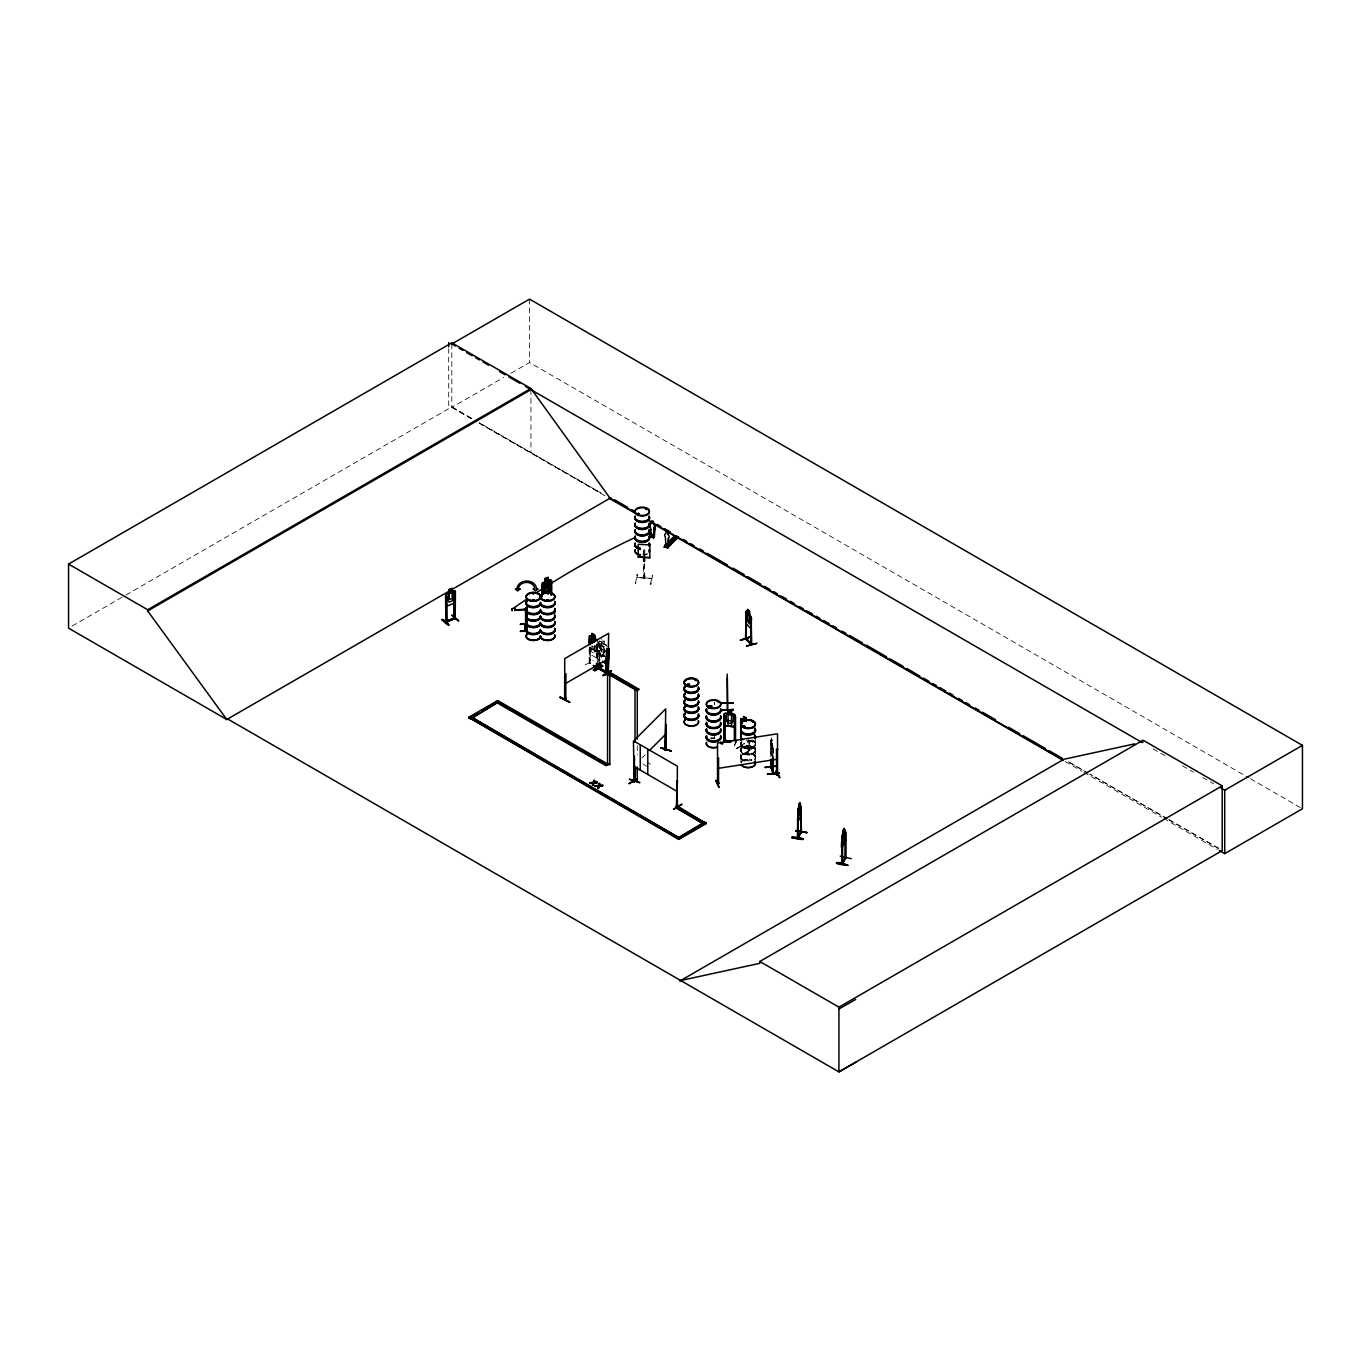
<?xml version="1.0" encoding="UTF-8"?>
<svg xmlns="http://www.w3.org/2000/svg" width="1371" height="1371" viewBox="0 0 1371 1371"><rect width="100%" height="100%" fill="white"/><g stroke="black" fill="none" stroke-linecap="round" stroke-linejoin="round"><path stroke-width="0.75" stroke-dasharray="5 3.75" d="M740.906 753.776L740.854 756.861L740.871 750.76M755.404 753.776L755.438 750.691M755.404 750.828L755.421 750.76A7.266 4.199 0 0 0 744.522 747.229A7.266 4.199 0 0 0 744.522 754.496A7.266 4.199 0 0 0 755.421 750.862L755.421 756.826M755.438 757.735L755.404 763.339M772.987 754.701L772.61 757.169L772.884 754.804M740.871 749.834L740.974 741.968M637.669 574.26L635.544 583.669L637.018 574.226M644.918 575.477L644.696 578.459L644.918 575.477L643.565 576.814L644.696 576.883L643.873 575.477M650.351 584.492L652.493 575.083L651.002 584.526M740.734 743.905L740.974 742.516M740.717 750.211L741.111 748.772M740.991 758.489L740.991 756.072M740.734 757.22L741.111 755.781M744.967 746.767L743.905 745.944L743.956 747.006M745.344 746.544L743.733 747.212M751.976 741.694L753.039 742.054L751.874 741.762M755.318 745.087L755.575 743.699M755.198 751.788L755.575 750.348M755.198 758.78L755.198 755.781M597.19 655.115L596.248 657.823L597.276 655.184M736.793 741.077L734.205 745.927L736.176 740.477M734.205 745.927L736.244 740.888M740.614 746.407L740.7 742.139M748.155 750.434C750.588 751.771 745.841 746.407 748.258 739.877M585.091 664.969L593.283 660.599M736.69 748.566L744.642 743.648M595.305 646.187L593.626 648.5L595.305 653.196L593.077 648.86C591.861 653.007 588.862 649.785 592.495 647.832M604.902 651.722L603.24 654.053L604.405 656.966M589.222 648.449L589.222 663.341L589.667 662.159M589.958 646.769L590.335 663.564L589.41 663.033M770.759 756.586L770.913 739.517L771.753 741.145M770.708 740.049L773.021 746.407L772.816 758.214M602.692 654.413C601.595 658.663 598.39 655.269 602.109 653.384L600.395 648.86L602.64 652.99L604.08 650.968L604.971 651.431M740.991 742.774L741.745 741.745M744.299 746.784L744.796 746.047M744.899 746.852L743.802 746.612M740.991 762.447L741.745 761.402M755.301 744.83L753.365 747.058M595.837 645.775L594.483 647.489L591.964 646.032M605.451 651.311L604.097 653.024L601.578 651.568L600.224 648.294L601.578 638.886M642.056 757.906L645.004 754.941M751.839 747.726L754.547 745.893A7.283 4.199 0 0 0 751.788 740.134M741.694 745.618L740.597 745.396L741.557 745.91M736.758 748.686L744.727 743.253L736.758 748.155M741.557 746.167L749.303 749.731M741.025 745.258L741.437 746.835L741.745 742.379M748.446 749.577L740.94 746.132L749.303 750.657M745.396 753.279L753.279 747.88L745.738 753.519M745.31 752.799L753.296 747.915M596.351 657.772L589.838 654.19L589.084 644.421M601.526 657.686L600.155 654.413L601.423 645.056M598.699 647.746L599.573 647.112L605.434 651.568M604.08 646.649L601.338 645.107M72.252 626.016L124.058 596.094M125.909 595.031L451.813 406.861L472.052 418.549M451.813 343.984L451.813 407.393L503.637 377.488M511.023 373.203L529.532 362.527L1248.69 777.734M599.864 643.685L598.819 643.427L599.864 643.685L599.864 660.599M605.931 644.627L606.976 646.221L605.931 644.627C602.452 644.404 605.108 636.572 604.097 643.667L605.451 645.484M743.802 746.372L745.001 746.664M753.365 746.749L748.155 748.018L742.928 746.767M742.928 760.511L751.822 759.825M751.822 747.726L744.47 747.726M748.583 750.28L748.532 739.706M589.41 662.107L590.335 663.564M771.153 741.745L772.13 744.23L772.13 750.057L771.153 741.745L771.359 757.135M773.415 748.206L773.415 756.655M770.691 739.946L770.965 757.186M771.085 741.128L771.547 737.855L772.884 746.424M741.403 746.784L741.454 742.551M749.303 740.134L749.114 750.914L749.029 740.289M589.907 662.741L589.136 662.364M710.915 737.804L714.805 737.787M710.915 738.318L714.805 738.335M710.915 738.592L714.805 738.592M644.918 577.071L643.565 578.408L643.65 563.567M651.294 578.322L637.121 577.534L651.362 578.476M589.667 663.084L589.496 648.277M751.839 740.169L754.547 741.728M746.27 740.786A7.249 4.182 0 0 0 751.771 740.374A7.283 4.199 0 0 1 754.461 746.15A7.283 4.199 0 0 1 744.504 747.692L740.991 744.83M740.734 746.441L749.029 750.862M599.521 647.301L601.423 648.38M605.793 650.848L603.977 649.82L603.977 646.701M471.778 418.703L448.711 405.439L448.711 348.851M479.165 422.954L600.841 492.926L479.422 422.799M1087.94 773.038L1067.666 761.368L1087.889 773.055M1167.218 818.624L1089.791 774.084L1167.012 818.744M1169.052 819.669L1218.836 848.306M1250.558 778.797L1302.45 808.77M1153.2 748.926L1166.035 756.329M1182.539 765.858L1193.558 772.216M1202.727 777.511L1213.729 783.869M1168.846 819.789L1218.528 848.478M451.813 407.393L472.052 419.08M479.422 423.331L605.142 495.908M1065.198 761.522L1081.89 771.17M1083.758 772.233L1161.665 817.219M1163.516 818.298L1217.311 849.352M602.023 640.908L603.651 641.851L603.651 640.805M599.641 640.994L601.663 642.159M599.693 641.114L605.896 644.713M606.051 657.172L599.693 653.504C597.653 644.439 599.401 658.234 604.371 656.315M589.256 663.324L590.044 663.718L590.25 648.706M646.992 762.087L650.505 764.281M646.701 766.303L643.188 764.041M742.928 760.648L742.979 760.751A7.283 4.199 0 0 1 751.788 760.082M754.547 741.762L755.284 742.791L753.365 740.563A7.369 4.25 0 0 1 748.155 741.762M741.745 746.15L740.734 743.699M596.316 645.158L597.19 646.855L596.231 645.21M590.541 648.877L591.912 652.133L594.466 653.573L595.819 651.859L595.819 646.032M771.565 738.935L772.01 740.237M771.565 739.98L772.01 741.265M589.17 650.591L589.993 654.07M755.318 742.516L755.575 743.905L755.284 742.808M755.318 749.08L755.575 750.211A7.369 4.25 0 0 1 744.47 753.776A7.369 4.25 0 0 1 744.47 746.424A7.369 4.25 0 0 1 755.524 750.108M755.198 748.772L755.438 749.868A7.266 4.199 0 0 1 744.522 753.33A7.266 4.199 0 0 1 744.522 746.064A7.266 4.199 0 0 1 755.421 749.697L755.404 739.74M740.717 750.348L741.111 751.788M741.111 758.78L740.854 757.7L740.888 763.476M771.085 746.955L772.13 752.559L772.147 740.049M773.21 747.606L773.21 758.163M714.599 702.415L714.599 704.643M714.599 736.707L714.599 738.318L714.48 736.775M714.48 702.415L714.48 704.797M644.833 549.634L644.833 555.975M644.61 563.618L644.696 578.459M643.873 549.582L643.873 555.923M643.873 564.372L643.873 577.054M643.65 550.885L643.65 555.101M637.275 745.653L637.275 754.975M599.573 643.856L599.573 660.771M598.973 641.645L599.11 662.279M598.784 641.611L598.819 662.45M597.567 644.49L597.567 661.388M597.276 640.737L597.276 663.667M597.105 646.855L597.105 655.167M596.831 644.062L596.831 660.959M596.539 644.216L596.539 661.13M594.466 645.261L594.466 651.088L591.912 649.648L591.912 645.758M530.937 389.655L530.937 453.064M529.532 299.118L529.532 362.527M753.296 740.563A7.283 4.199 0 0 1 750.04 747.589A7.283 4.199 0 0 1 741.111 742.448M754.461 745.875A7.283 4.199 0 0 1 744.504 747.418A7.283 4.199 0 0 1 741.848 741.677M754.427 740.014A7.249 4.182 0 0 1 746.27 741.968M753.365 740.151A7.369 4.25 0 0 1 748.155 741.403M743.013 760.836A7.266 4.199 0 0 1 746.27 753.81A7.266 4.199 0 0 1 755.164 758.951M744.47 761.145A7.369 4.25 0 0 1 741.762 755.335A7.369 4.25 0 0 1 751.839 753.776A7.369 4.25 0 0 1 754.53 759.585M741.111 762.636A7.283 4.199 0 0 1 741.848 761.625M741.18 762.259A7.215 4.164 0 0 1 751.754 759.723M750.023 740.391A7.232 4.182 0 0 1 754.958 745.858A7.232 4.182 0 0 1 745.087 748.223A7.232 4.182 0 0 1 741.882 742.345M744.504 747.692A7.283 4.199 0 0 1 741.848 741.951M751.771 760.322A7.249 4.182 0 0 1 741.008 757.426A7.249 4.182 0 0 1 749.406 752.576A7.249 4.182 0 0 1 754.427 758.78M744.47 760.785A7.369 4.25 0 0 1 741.762 754.975A7.369 4.25 0 0 1 751.839 753.416A7.369 4.25 0 0 1 754.53 759.226M647.318 553.678A7.215 4.164 0 0 1 642.211 554.895M597.276 648.997L596.351 651.688C580.893 640.086 598.236 657.583 597.276 649.117M598.699 656.109L599.453 659.742L598.699 656.109M647.42 554.124L644.113 555.221A7.249 4.182 0 0 0 647.335 554.073M770.81 748.292L772.764 757.152L770.81 748.292M603.617 646.906L601.972 645.981L603.617 647.952L603.617 646.906M604.063 650.797L601.526 649.357L601.526 655.184L604.063 656.623L604.063 650.797M604.097 644.713L601.578 643.256L601.578 649.083L604.097 650.54L604.097 644.713M772.884 749.389L770.691 742.893L772.867 749.389M742.945 753.467A7.369 4.25 0 0 0 755.267 751.565A7.369 4.25 0 0 0 746.235 746.355A7.369 4.25 0 0 0 742.945 753.467"/><path stroke-width="1.5" d="M524.545 609.838L514.845 609.941L524.545 609.272M525.881 616.796C527.835 616.35 526.327 615.802 525.881 615.785M554.724 608.673A7.369 4.25 0 0 1 549.514 613.882A7.369 4.25 0 0 1 540.5 610.883A7.369 4.25 0 0 1 530.56 613.711A7.369 4.25 0 0 1 526.995 607.661C527.167 606.033 525.316 609.512 527.012 608.039A7.369 4.25 0 0 0 530.56 614.071A7.369 4.25 0 0 0 540.5 611.243A7.369 4.25 0 0 0 549.514 614.242A7.369 4.25 0 0 0 554.724 609.032M773.021 773.604L770.673 766.183L771.445 766.817M771.393 767.674L771.359 759.243M770.879 766.766L773.501 772.678L772.816 772.096M772.816 758.214L773.055 773.672L773.415 758.763M667.951 546.018L668.5 537.929A2.588 1.834 45 0 0 668.037 534.45L667.883 531.588M668.037 545.932L668.5 537.929M653.504 535.581L654.053 527.355A2.588 2.108 4.5 0 0 653.521 524.013L653.47 521.46M650.385 527.355L650.385 527.252A2.588 2.108 4.5 0 1 650.934 523.945L651.105 521.134L652.853 520.894M650.248 533.199L650.54 529.137M651.276 532.959C650.077 543.327 649.683 531.777 650.814 529.223M650.505 536.764L650.3 534.639L650.505 536.764L654.087 535.975M650.934 535.427L650.385 527.252M652.425 535.461L651.928 534.501M653.367 537.175L653.641 533.011M654.293 537.346C657.017 502.746 652.202 553.576 653.95 533.268L654.378 537.346L649.905 537.226M654.447 529.24L654.533 525.196M633.865 780.545L634.276 782.087L635.167 779.259M666.169 749.731L665.723 724.282L665.141 750.228L665.723 708.876L634.653 739.929M800.99 813.14L800.63 816.893L797.905 821.829L797.494 819.447M845.136 842.582C847.209 828.975 838.606 866.026 842.411 834.905M791.941 837.681C802.463 836.43 811.598 842.222 791.941 837.681L803.217 839.36L792.13 837.253M803.217 838.949L792.13 836.824M847.552 865.427C838.024 859.925 828.101 863.73 847.569 865.341M665.878 545.35L665.329 536.866A2.588 1.834 45 0 1 665.792 533.696L666.614 530.68M665.535 545.367L668.894 546.498L668.894 545.401L665.706 545.264L666.991 544.87M666.049 545.538L666.889 544.613M667.831 547.68L678.337 536.832L674.978 535.701L664.644 546.772L665.535 544.27L666.752 546.858L666.272 544.818M666.974 544.818C665.209 543.979 666.58 546.635 666.512 544.527M638.218 557.123L649.837 557.62L638.218 557.123L638.235 544.304L649.837 544.938L649.803 557.757M455.343 618.527L445.764 622.331L445.969 594.98M455.326 617.67L454.538 617.995M800.613 832.471L801.469 832.026L797.922 838.332L798.248 812.386M801.418 832.077L801.007 806.628L801.127 832.625L801.469 831.1L800.647 831.7M841.948 863.97C850.243 849.506 841.109 863.284 842.394 864.09L842.36 838.007M842.017 863.919L842 836.756M842.771 862.599L842.771 863.473M845.153 857.406L845.633 857.389M845.941 856.755L845.119 858.177M845.924 857.783L842.428 864.021L842.497 835.659C844.776 818.281 846.01 838.606 843.079 842.925L842.497 841.468M639.537 782.721L629.409 779.396M797.888 836.961L801.178 831.734L797.442 838.264L797.785 809.198M533.062 593.934L533.285 593.06M533.73 593.266L533.079 593.574M533.199 600.327L533.576 600.378M532.394 599.915L534.279 600.447M547.612 593.712L547.937 593.934M547.612 600.344L548.743 600.241M546.926 600.258L547.903 599.624M639.16 514.553L638.355 513.337L637.755 514.314M638.355 514.245L638.149 513.354M638.56 514.433L638.543 513.405M645.93 509.601L646.478 509.515M646.838 509.052L645.878 509.309M687.865 685.414L687.865 684.386L686.511 685.106M688.208 684.506L688.311 685.517M695.8 680.719L695.731 679.81M708.636 706.888L710.281 706.151M708.738 707.042L709.373 706.048M708.636 706.545L710.624 706.905M710.384 706.511L709.15 706.151M717.496 701.661L718.455 702.123M744.127 727.093L743.956 726.03L744.642 726.733M744.487 725.996L745.276 727.024M752.61 722.071L752.868 722.26M750.571 628.175L751.205 625.793L750.623 628.329L746.167 623.788L746.252 611.243L745.55 638.903M560.191 697.428C589.753 712.337 540.277 687.608 568.879 701.798M560.568 697.119L568.931 701.901M454.195 603.086L455.241 599.658M455.412 599.693L454.332 603.223L446.912 606.136L445.935 603.411M550.388 592.392L551.485 588.879M740.631 640.394L750.468 636.795M750.725 637.035L740.391 640.171M441.788 619.623C454.761 632.579 446.775 618.887 441.788 619.641M605.793 663.221L606.805 648.346L606.976 673.504L598.733 668.74L598.819 664.558M605.862 663.358L602.657 661.456L605.862 663.358L606.89 660.736M724.196 713.983L724.196 741.334L724.162 714.051L725.379 713.023L734.068 714.154L735.353 715.491L735.336 740.631M727.898 710.298L731.651 710.726L727.915 710.229M727.898 713.434L727.333 677.994M735.37 723.802L734.068 726.819L725.31 725.67L724.196 722.346M731.651 713.845L733.365 715.285L733.365 721.112L731.497 723.357L728.018 722.911L726.15 720.169L726.15 714.342L728.018 713.554M734.068 726.819L725.345 725.602M725.345 715.816L724.231 715.902L725.345 715.816L725.105 741.454L725.345 740.254M722.226 744.333L725.465 737.872M734.41 717.016L735.439 717.153L734.41 717.016L734.325 740.494M725.465 740.271L730.674 741.471M652.03 534.553L652.459 535.341M593.043 785.309L593.9 782.721L597.396 782.275L593.9 783.252L593.043 785.309L593.06 782.79L592.392 784.932M598.39 788.394L599.23 785.806L602.743 785.36L599.23 786.337L598.39 788.394L598.407 785.874L594.963 785.891L598.407 786.406L599.367 783.407L599.35 785.909L602.743 785.891M593.18 782.344C585.074 782.635 594.414 784.983 594.02 780.322L594.671 781.23L594.02 780.322M593.18 782.875L594.02 780.853M599.367 783.407L598.527 785.96L594.963 786.423M594.671 780.699L594.003 782.824L597.396 782.275M597.739 788.017L598.407 786.406M599.23 786.337L600.018 783.784M733.982 726.699L735.25 723.768M525.573 611.517L526.875 611.5L525.727 611.586M525.573 627.49L526.755 627.952M594.688 670.916L603 665.758L594.757 670.505M715.816 780.665L718.918 787.108M715.833 780.27L719.004 787.228M628.981 783.561L637.584 778.557L629.358 783.698M770.656 767.16L770.759 760.819M547.457 591.861L549.308 587.508L546.772 591.398L544.15 589.547L546.138 592.341M677.668 806.765L676.537 805.565L706.254 823.594L678.799 839.446L468.676 717.324L497.724 700.547L607.559 763.955L609.821 763.955M676.674 806.611L676.914 781.007L677.463 807.022L676.537 805.565M524.87 624.336L524.99 631.037M525.539 630.591L525.367 624.285M597.105 666.974L597.362 667.951L597.276 663.667M593.54 665.398L597.67 667.746L597.567 663.513M599.024 667.643L599.658 669.271L599.864 662.707M799.704 802.618L800.253 811.718L798.573 817.236L797.991 809.953L799.824 802.635L798.779 804.914M798.779 805.959L799.464 803.646M797.802 809.267L800.613 804.314L801.041 832.694M795.711 830.757L806.988 832.625L795.865 830.535M795.694 830.929L806.971 832.591M843.285 830.603L844.33 828.324L844.176 831.597M843.285 831.649L843.97 830.38M842.308 834.956L844.982 830.123M845.89 832.386L845.616 858.383L845.376 830.432L845.153 858.332M851.288 858.674L840.217 856.104M634.55 779.791L635.544 779.396M665.141 749.303C667.369 747.075 664.147 751.719 666.083 749.783M666.066 748.909L665.141 749.577M608.278 674.669L608.655 648.672L607.833 674.515L609.05 673.264L608.124 674.018M745.618 639.04L751.377 644.73L750.794 643.222M746.544 638.509L745.978 639.469M446.877 593.472L445.935 595.048L449.14 592.7L449.208 589.633L452.156 588.485M543.636 593.506L543.636 589.633L545.11 587.919L541.939 590.25L542.111 596.539M542.111 590.301L550.439 585.965L548.297 586.702L548.297 583.566L545.11 584.8L545.11 587.919M542.813 582.555C539.574 586.257 549.188 576.9 551.485 580.499L551.45 595.048L551.485 580.499M526.807 612.186L525.573 611.226M526.875 610.438L525.573 610.455L525.573 627.952L526.875 627.952A7.369 4.25 0 0 0 530.56 634.019A7.369 4.25 0 0 0 540.5 631.191A7.369 4.25 0 0 0 549.514 634.19A7.369 4.25 0 0 0 554.724 628.981M533.473 593.712L533.645 593.163M548.16 593.797L548.194 587.885L545.23 589.016L545.23 592.906M547.8 600.327L547.972 600.601M548.589 600.567L546.635 600.567L547.063 599.607M638.012 514.468L639.126 513.902M686.425 684.883L687.334 684.352M688.499 684.729L686.957 684.626M695.028 680.256L695.234 680.016M709.115 706.202L709.373 707.076M743.613 726.15L744.127 726.322M744.899 726.904L743.51 727.161M717.41 782.944L718.541 783.047M717.53 783.852L718.661 783.664M776.517 773.81C779.945 775.129 774.358 774.769 777.511 773.587M776.397 774.752L777.511 774.512M797.751 837.664L797.853 812.317M445.969 621.354L446.552 620.772M454.367 593.54L455.241 593.197L454.144 593.352L454.041 618.749L455.018 618.372L445.489 622.108L446.552 621.697M545.178 581.852L543.567 583.498L543.567 589.324L545.178 591.227L548.177 590.096L549.771 587.011L549.771 581.184L548.177 580.738L548.211 577.414L545.007 578.613L545.11 581.801L545.178 578.733M665.483 750.348L666.066 724.402M671.31 750.948L661.182 747.623M667.951 532.239L668.037 534.45M668.637 545.298L667.557 547.252L664.729 546.309L665.792 544.356M670.111 540.568C679.622 542.676 666.477 541.939 671.173 539.506L674.532 540.842L671.173 539.506M672.133 538.563C681.627 540.654 668.5 539.917 673.195 537.483L676.554 538.837L673.195 537.483M673.915 536.781C683.409 538.872 670.282 538.135 674.978 535.701M675.852 536.489C669.716 543.362 653.419 557.397 674.978 535.924L678.337 537.055L666.923 547.526L677.428 536.986L678.559 537.381M664.866 546.858L675.629 536.147M667.351 547.663L678.337 536.832M649.443 750.503L665.723 734.239M565.76 698.233L564.646 698.525L565.555 698.25M608.741 673.984L607.833 674.515M653.778 537.312L654.19 534.741L653.881 535.615L650.608 534.639M442.182 619.418L448.865 624.987M695.423 679.879L695.714 679.827M772.816 773.021L772.713 772.164M773.518 773.552L770.982 767.16M589.084 642.194L591.912 642.776L590.541 643.05M589.084 642.331L589.993 641.697M743.528 719.535L740.648 719.192L740.974 739.86M740.751 719.278L741.677 718.627M724.196 741.025L730.76 741.9M678.337 537.038L666.923 547.526L667.557 546.378M664.198 546.618L668.088 547.903M741.54 718.558L743.63 719.689L743.528 716.399L746.321 717.907L746.235 721.095M740.974 720.838L741.745 721.249M746.321 717.907L746.15 721.146M446.775 621.217L446.449 596.368L445.575 596.711L445.935 622.263M565.469 673.607L565.006 699.621L565.023 674.206M608.124 674.686L608.947 648.843M605.194 671.447L613.043 675.903M564.732 699.296L565.863 699.124L565.76 673.761M607.919 674.361L608.655 633.265L564.732 658.628L564.646 699.45L565.418 698.97M613.454 676.126L604.868 671.567M633.728 756.072L634.43 781.796M677.651 781.436L676.623 781.179M676.537 806.491L676.914 781.007M677.754 805.925L675.595 807.742L703.049 823.594L675.595 806.936M681.747 804.091L673.504 809.318L681.815 804.537M227.792 719.038L226.901 719.569L68.55 628.141L68.55 564.081L451.813 342.801L530.937 388.473L610.061 498.221L635.938 513.165M451.813 342.801L451.813 343.984L529.532 299.118L1302.45 745.361L1302.45 808.77L1224.731 853.636L1219.179 850.414M68.55 564.081L147.674 609.752L530.937 388.473M855.71 1062.319L838.932 1071.882L227.689 718.987L226.781 719.501L147.674 610.935L530.937 389.655M226.781 719.501L610.952 497.707M589.496 637.721L589.496 644.062M590.078 635.578L597.379 640.685L594.671 638.012M468.676 718.113L477.828 712.834M481.478 710.726L494.297 703.323M607.559 763.955L605.948 764.881L496.131 701.472L506.876 706.631M472.104 717.993L497.724 702.398L470.27 719.038M564.732 683.992L608.655 658.628M596.454 666.752L596.539 663.238M602.04 665.672L593.386 670.248L601.68 665.038M593.454 670.145L601.749 665.483L593.437 669.751M606.873 673.504C609.975 671.739 588.896 663.53 606.342 672.15M606.428 660.171L606.153 673.11L606.153 658.217M603 675.269C618.355 664.832 609.307 675.063 603.051 675.337M611.312 671.002L603.069 675.749M637.275 690.933L638.886 689.219L611.432 673.367L607.559 674.292L607.559 764.744L605.948 765.669L496.131 702.26M638.886 689.219L635.013 690.144L635.013 742.174M675.595 807.742L677.205 806.816L702.826 821.606M679.039 837.458L702.826 823.714M468.676 717.324L678.799 838.641L706.254 822.789M679.81 981.053L1063.982 759.243L1134.76 743.853M680.702 980.522L759.825 963.316L759.825 961.482L1143.088 740.203L1222.212 785.874L1222.212 850.603L838.932 1071.882L838.932 1007.154L1222.212 785.874M1143.088 742.037L1142.197 742.568L525.419 386.468M1221.064 788.102L1224.731 790.227L1302.45 745.361M838.932 1009.005L855.71 999.442M565.143 699.536L565.555 697.993M534.124 600.567L532.359 600.292M688.259 685.38L686.734 684.729M725.208 740.494L724.128 740.374M452.087 591.535L455.412 591.312L455.206 618.664L455.018 593.009M446.997 593.626L454.264 590.764M446.655 622.023L446.672 596.556L445.575 596.711M446.552 621.029L454.281 618.287L445.575 621.149M545.195 584.851L548.366 583.635M545.075 578.682L548.211 577.414M541.511 596.334L542.402 585.434L542.625 594.089M550.217 582.521C552.376 581.373 548.246 584.612 550.217 586.754M542.625 585.64L541.511 585.76M749.406 614.482L749.474 611.329L747.452 609.461L749.354 611.363L750.245 616.522L749.303 623.891L746.561 618.647L746.561 612.82L747.555 612.546M746.492 614.019L745.618 613.608L746.492 614.019L746.132 639.486M751.274 617.498L746.15 611.277M751.154 643.719L751.137 618.664L751.719 644.61L746.51 638.423M751.668 619.195L750.794 618.784M751.274 625.879L751.377 617.464M740.357 640.206L750.777 636.641M751.308 643.753L746.013 638.852L750.725 643.427M746.51 645.827L756.912 643.307L746.544 646.255M650.728 537.278L650.505 535.872M718.541 758.317L717.53 758.489L718.541 758.317L718.558 784.006L718.661 782.755M455.121 617.413L454.435 617.995M526.807 628.038L526.687 608.501M718.558 784.006L717.513 784.092L717.53 743.082L777.528 733.793L777.563 774.872L776.517 774.735M672.098 539.934L672.098 541.082L672.938 540.243M532.822 599.693L533.936 599.693M533.765 600.327L533.576 599.71M687.162 685.414L688.191 684.952M455.018 617.447L455.121 618.338M743.545 719.741L742.139 720.015L742.139 723.905M776.517 749.371L777.648 749.423L776.517 749.371L776.552 774.992M717.616 782.841L718.764 783.235M717.53 768.446L777.528 759.157M589.616 782.807L597.396 782.807M589.616 783.338L593.06 783.321M599.35 785.377L602.743 785.36M594.963 785.891L598.527 785.429M776.637 765.858L765.087 767.366L776.517 765.995M765.189 767.571L776.62 766.218M767.537 773.792L779.088 773.347L767.554 773.878M717.787 784.126L717.513 783.167M638.646 514.725L637.309 513.988M710.007 707.35L708.978 707.042M525.881 607.713L527.012 607.216A7.266 4.199 0 0 0 530.594 613.248A7.266 4.199 0 0 0 540.397 610.455M525.881 608.278L527.012 608.381A7.266 4.199 0 0 0 530.594 614.431A7.266 4.199 0 0 0 540.397 611.637M527.424 610.386L524.545 610.215L524.545 608.758L527.424 608.93M526.875 611.963L525.693 612.1M525.881 616.573L527.012 616.573M526.173 623.822L520.346 624.388L526.173 623.942M520.346 624.216L526.173 624.182M526.275 630.643L520.449 631.106L526.275 631.431M520.449 631.088L526.275 630.986L520.449 631.465M727.213 674.104L727.247 709.972M607.559 675.08L609.821 675.08L635.441 689.87M733.365 703.1L721.712 702.757L733.365 703.289M721.712 710.041L733.365 709.921M635.013 779.808L637.275 779.808M635.013 780.596L637.275 780.596L637.275 767.006M724.454 740.1L725.242 740.203M452.036 615.528L458.582 621.097M650.3 535.735L654.19 535.838M638.543 513.731L637.601 513.902M746.081 637.961L746.132 638.869M751.257 643.153L751.188 644.027M728.018 714.582L731.497 715.045M728.018 720.409L731.497 720.872M725.465 740.529L730.76 741.231M724.248 741.3L730.674 742.122M843.165 830.432L843.165 833.551M776.74 771.256L779.876 777.803L776.157 771.41M779.276 777.374L776.157 770.896M666.546 530.748L667.797 531.674M709.544 706.785L708.67 706.613M548.194 586.839L549.788 587.268L549.788 593.095M773.21 772.97L773.21 758.163M671.344 750.982L660.891 747.983M660.942 747.846L671.07 751.171M635.167 780.185L635.527 767.16M629.632 779.174L639.829 782.498M526.995 630.591L526.875 627.181M451.813 343.984L455.498 346.109M459.182 348.234L462.867 350.359M466.534 352.484L472.052 355.672M475.737 357.797L479.422 359.922M483.106 362.047L488.624 365.234M499.661 371.61L505.179 374.797M508.864 376.922L519.9 383.28M614.654 499.832L627.592 507.304M631.294 509.446L634.996 511.572M657.189 524.39L660.873 526.533M664.575 528.658L670.128 531.862M683.066 539.334L686.768 541.476M690.47 543.601L694.154 545.744M699.707 548.948L703.409 551.073M707.11 553.216L727.453 564.955M732.988 568.16L744.093 574.569M747.778 576.694L760.734 584.166M764.418 586.308L769.971 589.513M773.672 591.638L777.374 593.78M781.076 595.922L786.611 599.11M790.313 601.252L794.015 603.394M799.55 606.582L803.252 608.724M806.953 610.866L812.506 614.071M816.208 616.196L819.892 618.338M823.594 620.463L829.147 623.668M832.848 625.81L836.533 627.935M842.085 631.14L845.787 633.282M849.489 635.407L862.428 642.879M866.129 645.021L886.471 656.76M890.156 658.903L903.112 666.375M906.797 668.5L919.752 675.989M923.437 678.114L928.99 681.318M932.691 683.461L936.393 685.586M940.095 687.728L945.63 690.933M949.332 693.058L953.034 695.2M958.569 698.405L962.271 700.53M965.972 702.672L969.674 704.797M975.227 708.002L978.911 710.144M982.613 712.269L995.552 719.758M1008.508 727.23L1019.596 733.622M1023.297 735.764L1045.49 748.566M1049.175 750.708L1062.131 758.18M648.877 520.637L1063.073 759.774M608.844 498.05L634.824 513.045M653.367 523.756L1063.348 760.459M594.483 639.16L591.964 637.704L591.964 643.53M637.052 688.945L611.432 673.367M593.249 665.569L597.276 667.9M633.436 766.183L677.377 791.547M510.543 708.738L523.362 716.142M527.012 718.25L578.271 747.846M581.938 749.954L594.74 757.358M598.407 759.465L607.559 764.744L609.821 764.744L609.821 674.292L637.275 690.144L637.275 739.243M706.254 823.594L704.66 821.863L677.205 838.521M549.463 762.927L471.864 717.324L678.799 837.595L595.665 789.593M553.164 765.052L575.34 777.854M579.025 779.996L591.964 787.451M759.825 961.482L838.932 1007.154M454.195 590.712L455.412 591.312M550.371 585.914L551.485 586.582M550.319 586.034L551.45 586.719M599.967 669.065L599.573 662.879M458.565 620.703L451.95 615.116L458.497 620.686M733.982 714.325L735.233 715.525M595.837 639.949L594.483 634.996M525.693 627.952L525.881 607.61M750.571 615.802L751.308 644.661M445.969 603.291L446.997 605.999M724.162 722.431L725.31 725.67M526.858 611.226L526.875 612.237M512.257 609.392C512.223 605.879 512.257 613.711 512.257 609.769M1224.731 790.227L1224.731 853.636M770.965 759.294L770.982 767.811M747.555 609.41L747.503 612.751M745.961 613.488L746.201 639.554M740.751 719.141L740.7 740.032M735.439 717.153L735.439 740.409M731.651 710.726L731.497 726.476M728.035 710.349L728.018 726.03M720.632 737.787L720.632 738.678M677.205 806.971L677.377 766.183L633.436 740.82L634.173 782.087L634.19 756.672M665.535 544.27L665.638 546.618M647.78 749.114L647.78 774.478M644.61 557.277L644.61 561.51M643.65 557.226L643.65 561.442M640.24 744.744L640.24 770.108M635.167 779.876L635.013 780.819L635.013 767.674M634.482 756.501L634.276 782.087M607.182 660.599L607.267 673.332L598.75 668.825L599.11 664.404M594.586 638.063L594.671 634.893L591.964 633.333L590.61 642.742M592.049 633.488L592.049 636.607L589.17 636.058L589.273 644.473M589.958 638.303L589.958 644.644M554.689 610.438L554.689 613.642M551.091 582.195L551.091 594.877M550.422 582.709L550.422 593.283M542.402 585.434L542.402 589.667M541.905 584.046L542.008 596.591M454.144 593.352L454.281 618.938M448.711 342.561L448.711 346.76M147.674 609.752L147.674 610.935M512.257 609.032A1082.439 565.64 -64.3 0 1 527.184 598.836M535.478 593.352A1082.439 565.64 -64.3 0 1 542.111 589.067M550.405 583.806A1082.439 565.64 -64.3 0 1 635.51 537.312M754.444 728.824A7.266 4.199 0 0 1 749.097 735.079A7.266 4.199 0 0 1 741.128 729.835M754.427 727.658A7.249 4.182 0 0 1 749.097 733.896A7.249 4.182 0 0 1 741.145 728.669M741.128 739.003A7.266 4.199 0 0 1 741.128 736.827M754.444 735.816A7.266 4.199 0 0 1 755.421 737.924M741.762 739.637A7.369 4.25 0 0 1 741.025 736.416M754.53 735.387A7.369 4.25 0 0 1 755.267 738.609M741.762 739.277A7.369 4.25 0 0 1 741.025 736.056M754.53 735.027A7.369 4.25 0 0 1 755.267 738.249M754.427 734.65A7.249 4.182 0 0 1 755.147 737.821M743.031 739.706A7.249 4.182 0 0 1 741.145 735.661M754.53 728.378A7.369 4.25 0 0 1 749.114 734.736A7.369 4.25 0 0 1 741.025 729.406M754.53 728.018A7.369 4.25 0 0 1 749.114 734.376A7.369 4.25 0 0 1 741.025 729.046M741.163 764.418A7.232 4.182 0 0 0 750.914 767.194A7.232 4.182 0 0 0 754.41 761.248A7.283 4.199 0 0 1 750.931 767.383A7.283 4.199 0 0 1 741.111 764.59M698.49 694.754A7.369 4.25 0 0 1 690.401 700.084A7.369 4.25 0 0 1 684.986 693.743M698.37 695.183A7.249 4.182 0 0 1 690.418 700.427A7.249 4.182 0 0 1 685.089 694.172M698.593 701.729A7.215 4.164 0 0 1 689.493 705.757A7.215 4.164 0 0 1 685.106 699.656M698.405 700.804A7.283 4.199 0 0 1 690.418 706.048A7.283 4.199 0 0 1 685.054 699.793M698.405 701.335A7.283 4.199 0 0 1 690.418 706.596A7.283 4.199 0 0 1 685.054 700.324M698.49 687.762A7.369 4.25 0 0 1 690.401 693.075A7.369 4.25 0 0 1 684.986 686.734M686.151 685.86A7.369 4.25 0 0 1 689.459 684.763M698.37 694.017A7.249 4.182 0 0 1 690.418 699.244A7.249 4.182 0 0 1 685.089 693.006M698.37 688.191A7.249 4.182 0 0 1 690.418 693.418A7.249 4.182 0 0 1 685.089 687.179M686.237 686.305A7.249 4.182 0 0 1 689.493 685.226M698.49 694.394A7.369 4.25 0 0 1 690.401 699.724A7.369 4.25 0 0 1 684.986 693.383M698.49 687.402A7.369 4.25 0 0 1 690.401 692.715A7.369 4.25 0 0 1 684.986 686.374M686.151 685.5A7.369 4.25 0 0 1 689.459 684.403M698.37 687.008A7.249 4.182 0 0 1 690.418 692.252A7.249 4.182 0 0 1 685.089 685.997M686.237 685.14A7.249 4.182 0 0 1 689.493 684.06M698.49 714.702A7.369 4.25 0 0 1 690.401 720.032A7.369 4.25 0 0 1 684.986 713.691M698.387 715.131A7.266 4.199 0 0 1 690.418 720.375A7.266 4.199 0 0 1 685.072 714.12M698.336 720.598A7.215 4.164 0 0 1 690.418 725.825A7.215 4.164 0 0 1 685.106 719.604M698.61 702.775A7.249 4.182 0 0 1 689.493 706.819A7.249 4.182 0 0 1 685.089 700.684M698.387 721.009A7.266 4.199 0 0 1 690.418 726.253A7.266 4.199 0 0 1 685.072 719.998M698.49 707.71A7.369 4.25 0 0 1 690.401 713.023A7.369 4.25 0 0 1 684.986 706.682M698.37 713.965A7.249 4.182 0 0 1 690.418 719.192A7.249 4.182 0 0 1 685.089 712.954M698.37 708.139A7.249 4.182 0 0 1 690.418 713.366A7.249 4.182 0 0 1 685.089 707.128M698.49 714.342A7.369 4.25 0 0 1 690.401 719.672A7.369 4.25 0 0 1 684.986 713.331M698.49 707.35A7.369 4.25 0 0 1 690.401 712.663A7.369 4.25 0 0 1 684.986 706.322M698.37 706.956A7.249 4.182 0 0 1 690.418 712.2A7.249 4.182 0 0 1 685.089 705.945M720.58 722.311A7.249 4.182 0 0 1 713.571 727.59A7.249 4.182 0 0 1 706.562 722.311M720.683 709.424A7.369 4.25 0 0 1 713.571 714.788A7.369 4.25 0 0 1 706.459 709.424M708.361 707.522A7.369 4.25 0 0 1 711.669 706.425M720.58 709.852A7.249 4.182 0 0 1 713.571 715.114A7.249 4.182 0 0 1 706.562 709.852M708.447 707.967A7.249 4.182 0 0 1 711.686 706.888M720.683 709.064A7.369 4.25 0 0 1 713.571 714.428A7.369 4.25 0 0 1 706.459 709.064M708.361 707.162A7.369 4.25 0 0 1 711.669 706.065M720.58 708.687A7.249 4.182 0 0 1 713.571 713.948A7.249 4.182 0 0 1 706.562 708.687M708.447 706.802A7.249 4.182 0 0 1 711.686 705.722M720.58 716.844A7.266 4.199 0 0 1 713.571 722.123A7.266 4.199 0 0 1 706.545 716.844M720.683 716.433A7.369 4.25 0 0 1 713.571 721.78A7.369 4.25 0 0 1 706.459 716.433M720.683 716.073A7.369 4.25 0 0 1 713.571 721.42A7.369 4.25 0 0 1 706.459 716.073M720.58 715.679A7.266 4.199 0 0 1 713.571 720.957A7.266 4.199 0 0 1 706.545 715.679M720.563 722.774A7.232 4.182 0 0 1 713.571 728.018A7.232 4.182 0 0 1 706.579 722.774M720.563 723.34A7.232 4.182 0 0 1 713.571 728.601A7.232 4.182 0 0 1 706.579 723.34M717.187 746.955A7.215 4.164 0 0 1 709.167 746.647A7.215 4.164 0 0 1 706.596 742.277M720.546 742.277A7.215 4.164 0 0 1 720.786 743.339M720.598 722.997A7.283 4.199 0 0 1 713.571 728.275A7.283 4.199 0 0 1 706.545 722.997M720.58 729.8A7.249 4.182 0 0 1 713.571 735.062A7.249 4.182 0 0 1 706.562 729.8M720.58 728.635A7.249 4.182 0 0 1 713.571 733.896A7.249 4.182 0 0 1 706.562 728.635M720.58 736.793A7.266 4.199 0 0 1 713.571 742.071A7.266 4.199 0 0 1 706.545 736.793M720.683 736.381A7.369 4.25 0 0 1 713.571 741.728A7.369 4.25 0 0 1 706.459 736.381M720.683 736.021A7.369 4.25 0 0 1 713.571 741.368A7.369 4.25 0 0 1 706.459 736.021M720.58 735.627A7.266 4.199 0 0 1 713.571 740.906A7.266 4.199 0 0 1 706.545 735.627M720.683 729.372A7.369 4.25 0 0 1 713.571 734.736A7.369 4.25 0 0 1 706.459 729.372M720.683 729.012A7.369 4.25 0 0 1 713.571 734.376A7.369 4.25 0 0 1 706.459 729.012M717.204 747.384A7.283 4.199 0 0 1 709.133 747.075A7.283 4.199 0 0 1 706.545 742.654M720.598 742.654A7.283 4.199 0 0 1 720.855 743.75M649.186 529.703A7.215 4.164 0 0 1 642.211 534.947A7.215 4.164 0 0 1 635.236 529.703M649.22 517.244A7.249 4.182 0 0 1 642.211 522.505A7.249 4.182 0 0 1 635.201 517.244M649.22 516.062A7.249 4.182 0 0 1 642.211 521.34A7.249 4.182 0 0 1 635.201 516.062M649.22 524.236A7.249 4.182 0 0 1 642.211 529.514A7.249 4.182 0 0 1 635.201 524.236M649.323 523.808A7.369 4.25 0 0 1 642.211 529.172A7.369 4.25 0 0 1 635.099 523.808M649.323 523.448A7.369 4.25 0 0 1 642.211 528.812A7.369 4.25 0 0 1 635.099 523.448M649.22 523.071A7.249 4.182 0 0 1 642.211 528.332A7.249 4.182 0 0 1 635.201 523.071M649.323 516.816A7.369 4.25 0 0 1 642.211 522.162A7.369 4.25 0 0 1 635.099 516.816M649.323 516.456A7.369 4.25 0 0 1 642.211 521.803A7.369 4.25 0 0 1 635.099 516.456M649.237 530.08A7.266 4.199 0 0 1 642.211 535.358A7.266 4.199 0 0 1 635.184 530.08M649.186 530.748A7.215 4.164 0 0 1 642.211 535.992A7.215 4.164 0 0 1 635.236 530.748M649.186 549.651A7.215 4.164 0 0 1 649.186 551.81M640.343 554.758A7.215 4.164 0 0 1 635.236 549.651M649.237 530.371A7.283 4.199 0 0 1 642.211 535.667A7.283 4.199 0 0 1 635.184 530.371M649.22 537.192A7.249 4.182 0 0 1 642.211 542.453A7.249 4.182 0 0 1 635.201 537.192M649.22 536.01A7.249 4.182 0 0 1 642.211 541.288A7.249 4.182 0 0 1 635.201 536.01M649.22 544.184A7.249 4.182 0 0 1 649.22 546.361M640.326 549.308A7.249 4.182 0 0 1 635.201 544.184M640.308 548.966A7.369 4.25 0 0 1 635.099 543.756M649.323 543.756A7.369 4.25 0 0 1 649.323 545.966M640.308 548.606A7.369 4.25 0 0 1 635.099 543.396M649.323 543.396A7.369 4.25 0 0 1 649.323 545.607M649.237 543.002A7.266 4.199 0 0 1 649.237 545.178M640.326 548.143A7.266 4.199 0 0 1 635.184 543.002M649.323 536.764A7.369 4.25 0 0 1 642.211 542.111A7.369 4.25 0 0 1 635.099 536.764M649.323 536.404A7.369 4.25 0 0 1 642.211 541.751A7.369 4.25 0 0 1 635.099 536.404M649.237 550.028A7.266 4.199 0 0 1 649.237 552.205M640.326 555.169A7.266 4.199 0 0 1 635.184 550.028M554.638 609.461A7.266 4.199 0 0 1 548.571 614.705A7.266 4.199 0 0 1 540.345 610.541M554.655 615.322A7.283 4.199 0 0 1 548.571 620.583A7.283 4.199 0 0 1 540.328 616.419M554.587 614.928A7.215 4.164 0 0 1 548.554 620.155A7.215 4.164 0 0 1 540.397 616.007M554.724 602.04A7.369 4.25 0 0 1 549.514 607.25A7.369 4.25 0 0 1 540.5 604.251A7.369 4.25 0 0 1 530.56 607.079A7.369 4.25 0 0 1 526.995 601.012M554.638 608.296A7.266 4.199 0 0 1 548.571 613.54A7.266 4.199 0 0 1 540.345 609.375M554.638 602.469A7.266 4.199 0 0 1 548.571 607.713A7.266 4.199 0 0 1 540.345 603.548M554.724 601.68A7.369 4.25 0 0 1 549.514 606.89A7.369 4.25 0 0 1 540.5 603.891A7.369 4.25 0 0 1 530.56 606.719A7.369 4.25 0 0 1 526.995 600.652M554.638 601.286A7.266 4.199 0 0 1 548.571 606.53A7.266 4.199 0 0 1 540.345 602.383M554.655 635.27A7.283 4.199 0 0 1 548.571 640.531A7.283 4.199 0 0 1 540.328 636.367M554.655 615.613A7.283 4.199 0 0 1 548.571 620.874A7.283 4.199 0 0 1 540.328 616.71M554.638 629.409A7.266 4.199 0 0 1 549.497 634.55A7.266 4.199 0 0 1 540.602 631.585M540.397 635.955A7.215 4.164 0 0 0 548.554 640.103A7.215 4.164 0 0 0 554.587 634.876A7.283 4.199 0 0 1 548.571 640.291A7.283 4.199 0 0 1 540.328 636.127M554.587 615.973A7.215 4.164 0 0 1 549.48 621.08A7.215 4.164 0 0 1 540.637 618.132M554.724 621.988A7.369 4.25 0 0 1 549.514 627.198A7.369 4.25 0 0 1 540.5 624.199A7.369 4.25 0 0 1 530.56 627.027A7.369 4.25 0 0 1 526.995 620.96M554.621 628.244A7.249 4.182 0 0 1 548.554 633.471A7.249 4.182 0 0 1 540.363 629.323M554.638 622.417A7.266 4.199 0 0 1 549.497 627.558A7.266 4.199 0 0 1 540.602 624.576M554.724 628.621A7.369 4.25 0 0 1 548.571 633.95A7.369 4.25 0 0 1 540.243 629.735M554.724 621.629A7.369 4.25 0 0 1 548.571 626.941A7.369 4.25 0 0 1 540.243 622.725M554.638 621.234A7.266 4.199 0 0 1 548.571 626.478A7.266 4.199 0 0 1 540.345 622.331M540.62 616.419A7.232 4.182 0 0 1 531.502 620.446A7.232 4.182 0 0 1 527.115 614.328M540.602 616.007A7.215 4.164 0 0 1 531.502 620.035A7.215 4.164 0 0 1 527.115 613.934M540.397 604.628A7.266 4.199 0 0 1 530.594 607.422A7.266 4.199 0 0 1 527.081 601.458M540.637 602.383A7.249 4.182 0 0 1 531.502 606.428A7.249 4.182 0 0 1 527.098 600.275M540.397 631.585A7.266 4.199 0 0 1 530.594 634.379A7.266 4.199 0 0 1 527.081 628.398M540.637 636.367A7.266 4.199 0 0 1 531.502 640.428A7.266 4.199 0 0 1 527.081 634.276M540.637 616.453A7.266 4.199 0 0 1 531.502 620.497A7.266 4.199 0 0 1 527.081 614.345M540.602 635.955A7.215 4.164 0 0 1 531.502 639.983A7.215 4.164 0 0 1 527.115 633.882M540.38 618.132A7.249 4.182 0 0 1 530.594 620.926A7.249 4.182 0 0 1 527.098 614.962M540.414 637.207A7.283 4.199 0 0 1 530.594 640A7.283 4.199 0 0 1 527.081 634.019M540.38 630.403A7.249 4.182 0 0 1 530.594 633.196A7.249 4.182 0 0 1 527.098 627.233M540.38 624.576A7.249 4.182 0 0 1 530.594 627.37A7.249 4.182 0 0 1 527.098 621.406M540.5 630.831A7.369 4.25 0 0 1 530.56 633.659A7.369 4.25 0 0 1 526.995 627.61M540.5 623.839A7.369 4.25 0 0 1 530.56 626.667A7.369 4.25 0 0 1 526.995 620.6M540.397 623.411A7.266 4.199 0 0 1 530.594 626.204A7.266 4.199 0 0 1 527.081 620.223M514.845 610.472L514.828 608.261L514.845 610.472M651.568 534.827C650.402 539.489 655.184 534.484 651.551 534.93M836.618 862.942L847.741 865.084L836.618 862.942M453.732 597.842L452.156 600.961L449.208 602.109L447.614 600.241L449.02 589.513L452.259 588.33L452.156 591.604L453.732 592.015L453.732 597.842M799.67 806.936L798.573 814.734L799.67 806.936M844.176 832.643L843.079 840.423L844.176 832.643M520.037 589.05L517.672 590.918L515.325 589.084L516.953 589.067A9.786 7.986 -0.9 0 1 526.738 581.03A9.786 7.986 -0.9 0 1 536.524 588.982L538.152 588.964L535.633 590.832L533.13 588.999L534.741 588.982A8.175 6.666 -0.9 0 0 526.584 582.349A8.175 6.666 -0.9 0 0 518.409 589.067L520.037 589.05M591.826 639.503L594.551 641.045L591.826 639.503M451.625 589.204L449.722 590.987L451.625 589.204M452.156 592.632L449.208 593.797L449.208 599.624L452.156 598.459L452.156 592.632M547.663 584.44L545.761 586.205L547.663 584.44M547.646 578.339L545.709 580.104L547.646 578.339M548.177 581.784L545.178 582.898L545.178 588.725L548.177 587.611L548.177 581.784M778.968 772.901L767.537 774.324L778.968 772.953M733.365 709.493L721.712 710.384L733.365 709.475M730.88 711.309L728.635 711.035L728.635 712.063L730.88 712.354L730.88 711.309M745.687 718.284L744.007 717.393L745.687 719.329L745.687 718.284M594.003 641.354L592.358 640.428L594.003 642.399L594.003 641.354M594.037 635.253L592.409 634.327L594.037 636.298L594.037 635.253M748.977 611.603L747.829 610.455L748.977 612.648L748.977 611.603M749.303 615.562L747.503 613.78L747.503 619.606L749.303 621.389L749.303 615.562M744.522 727.487A7.249 4.182 0 0 0 755.404 723.871A7.249 4.182 0 0 0 744.522 720.238A7.249 4.182 0 0 0 744.522 727.487M744.539 728.087A7.215 4.164 0 0 0 755.37 724.471A7.215 4.164 0 0 0 744.539 720.872A7.215 4.164 0 0 0 744.539 728.087M742.996 727.076A7.283 4.199 0 0 0 755.181 725.19A7.283 4.199 0 0 0 746.27 720.049A7.283 4.199 0 0 0 742.996 727.076M687.745 685.843A7.249 4.182 0 0 0 698.61 682.227A7.249 4.182 0 0 0 687.745 678.594A7.249 4.182 0 0 0 687.745 685.843M687.745 686.46A7.232 4.182 0 0 0 698.61 682.844A7.232 4.182 0 0 0 687.745 679.228A7.232 4.182 0 0 0 687.745 686.46M687.728 686.117A7.283 4.199 0 0 0 698.644 682.484A7.283 4.199 0 0 0 687.728 678.834A7.283 4.199 0 0 0 687.728 686.117M709.938 707.522A7.266 4.199 0 0 0 720.838 703.889A7.266 4.199 0 0 0 709.938 700.255A7.266 4.199 0 0 0 709.938 707.522M709.938 708.121A7.249 4.182 0 0 0 720.82 704.488A7.249 4.182 0 0 0 709.938 700.872A7.249 4.182 0 0 0 709.938 708.121M638.578 514.896A7.249 4.182 0 0 0 649.46 511.28A7.249 4.182 0 0 0 638.578 507.647A7.249 4.182 0 0 0 638.578 514.896M638.595 515.496A7.215 4.164 0 0 0 649.426 511.88A7.215 4.164 0 0 0 638.595 508.264A7.215 4.164 0 0 0 638.595 515.496M543.996 600.121A7.249 4.182 0 0 0 554.861 596.505A7.249 4.182 0 0 0 543.996 592.872A7.249 4.182 0 0 0 543.996 600.121M542.505 600.052A7.215 4.164 0 0 0 554.587 598.184A7.215 4.164 0 0 0 545.744 593.077A7.215 4.164 0 0 0 542.505 600.052M543.979 600.378A7.283 4.199 0 0 0 554.895 596.728A7.283 4.199 0 0 0 543.979 593.095A7.283 4.199 0 0 0 543.979 600.378M529.737 600.172A7.266 4.199 0 0 0 540.637 596.539A7.266 4.199 0 0 0 529.737 592.906A7.266 4.199 0 0 0 529.737 600.172M529.772 600.721A7.215 4.164 0 0 0 540.602 597.105A7.215 4.164 0 0 0 529.772 593.489A7.215 4.164 0 0 0 529.772 600.721M529.737 600.378A7.283 4.199 0 0 0 540.654 596.728A7.283 4.199 0 0 0 529.737 593.095A7.283 4.199 0 0 0 529.737 600.378"/></g></svg>
